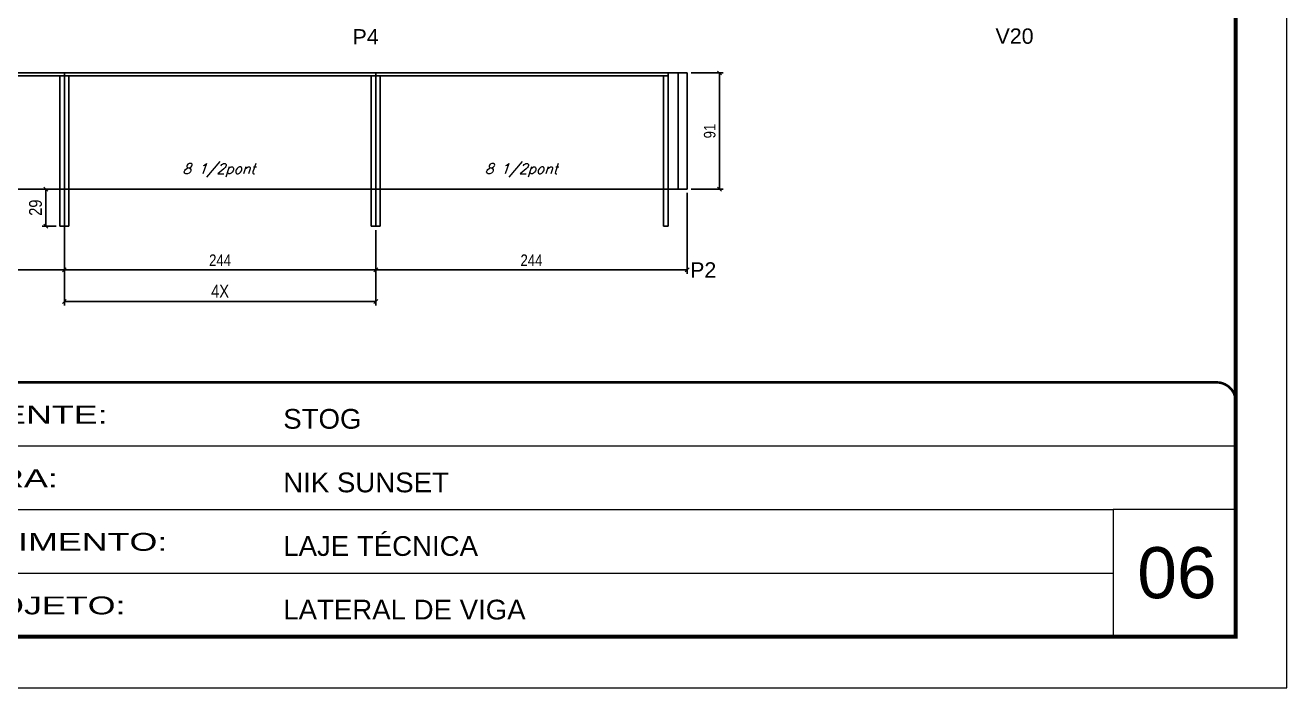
# Model space of a CAD drawing. Extents: x -10448 to -1189, y -11772 to 17235.
# Drawn here: x -8353 to -7365, y 14646 to 15165 of the extents above; entities that cross this region are included whole.
import ezdxf

# ---------------------------------------------------------------- set-up
doc = ezdxf.new("R2010")
doc.units = 0
doc.linetypes.add('CONTINUO', pattern=[0])
doc.linetypes.add('DASHED', pattern=[0.75, 0.5, -0.25])
for name, color, linetype in [('5', 5, 'Continuous'), ('COTA', 241, 'Continuous'), ('Painéis', 200, 'Continuous'), ('SARR_2.2x7', 40, 'Continuous'), ('SARR_3.5x7', 81, 'Continuous'), ('texto', 7, 'Continuous')]:
    doc.layers.add(name, color=color, linetype=linetype)
for name, color, linetype, lineweight in [('CARIMBO', 255, 'Continuous', 9), ('Folhas', 255, 'Continuous', 9), ('SARRAFO DE PRESSAO', 251, 'DASHED', 9)]:
    doc.layers.add(name, color=color, linetype=linetype, lineweight=lineweight)
doc.styles.add('ARIAL', font='arial.ttf')
doc.styles.add('COTA TECNICA', font='techl___.ttf', dxfattribs={"height": 10})
doc.styles.add('COTA TECNICA-50', font='techl___.ttf', dxfattribs={"height": 9})
doc.styles.add('Romans', font='romans.shx')
doc.styles.get("Standard").update_dxf_attribs({"font": 'arial.ttf'})
doc.styles.add('Tecnologia', font='')
doc.styles.get('Tecnologia').set_extended_font_data('Forgotten Futurist')
doc.dimstyles.new('COTA PAINEL-50', dxfattribs={"dimtxt": 9, "dimasz": 3, "dimexe": 3, "dimexo": 3, "dimgap": 3, "dimtad": 1, "dimdec": 1, "dimzin": 12, "dimdsep": 46, "dimtxsty": 'COTA TECNICA-50', "dimblk1": 'OBLIQUE', "dimblk2": 'OBLIQUE', "dimsah": 1, "dimcen": 0.9, "dimclrd": 4, "dimclre": 4, "dimclrt": 240, "dimadec": 1, "dimazin": 3, "dimtfac": 1, "dimtdec": 1, "dimtmove": 0, "dimatfit": 3, "dimfxl": 1, "dimtolj": 1, "dimtzin": 12, "dimarcsym": 0})
doc.dimstyles.new('PAINEL', dxfattribs={"dimtxt": 10, "dimasz": 3, "dimexe": 3, "dimexo": 3, "dimgap": 3, "dimtad": 1, "dimdec": 1, "dimzin": 12, "dimdsep": 46, "dimtxsty": 'COTA TECNICA', "dimblk1": 'OBLIQUE', "dimblk2": 'OBLIQUE', "dimsah": 1, "dimcen": 0.9, "dimclrd": 4, "dimclre": 4, "dimclrt": 240, "dimadec": 1, "dimazin": 3, "dimtfac": 1, "dimtdec": 1, "dimtmove": 0, "dimatfit": 3, "dimfxl": 1, "dimtolj": 1, "dimtzin": 12, "dimarcsym": 0})

# ---------------------------------------------------------------- blocks, each defined once
blk = doc.blocks.new('9999999999')
at = {"color": 30, "linetype": 'CONTINUO'}
for p, q in [((98564.56, 34379.64), (99583.98, 34379.64)), ((98564.56, 34329.83), (99487.98, 34329.83)), ((99583.98, 34329.83), (99487.98, 34329.83)), ((99487.98, 34329.83), (99487.98, 34230.21)), ((98564.56, 34280.02), (99487.98, 34280.02))]:
    blk.add_line(p, q, dxfattribs=at)
at = {"color": 30, "linetype": 'CONTINUO', "const_width": 2}
blk.add_lwpolyline([(99583.98, 34230.21), (99583.98, 34414.45, 0.414214), (99568.98, 34429.45), (98228.98, 34429.45, 0.414214), (98213.98, 34414.45), (98213.98, 34245.21, 0.414214), (98228.98, 34230.21), (99583.98, 34230.21)], format="xyb", dxfattribs=at)
at = {"layer": 'Folhas'}
blk.add_lwpolyline([(98138.98, 34190.21), (99623.98, 34190.21), (99623.98, 35240.21), (98138.98, 35240.21)], close=True, dxfattribs=at)
at = {"layer": 'Folhas', "color": 30, "const_width": 3}
blk.add_lwpolyline([(98213.98, 34230.21), (99583.98, 34230.21), (99583.98, 35200.21), (98213.98, 35200.21)], close=True, dxfattribs=at)
at = {"color": 7, "linetype": 'Continuous', "ltscale": 5, "style": 'ARIAL'}
for s, height, p in [('STOG', 15.483, (98837.68, 34393.13)), ('NIK SUNSET', 15.483, (98837.68, 34343.32)), ('LAJE TÉCNICA', 15.4829, (98837.68, 34293.51)), ('LATERAL DE VIGA', 15.4829, (98837.68, 34243.7))]:
    blk.add_text(s, height=height, dxfattribs=at).set_placement(p)
at = {"layer": 'Folhas', "color": 7, "style": 'Tecnologia', "width": 1.5}
for s, p in [('CLIENTE:', (98573.65, 34397.17)), ('OBRA:', (98573.65, 34347.31)), ('PAVIMENTO:', (98573.65, 34297.5)), ('PROJETO:', (98573.65, 34247.69))]:
    blk.add_text(s, height=14, dxfattribs=at).set_placement(p)
blk = doc.blocks.new('_Oblique')
at = {"color": 0, "linetype": 'ByBlock', "lineweight": -2}
blk.add_line((-0.5, -0.5), (0.5, 0.5), dxfattribs=at)
blk = doc.blocks.new('*D25')
at = {"layer": 'COTA', "color": 4, "linetype": 'ByBlock', "lineweight": -2, "transparency": 16777216}
for p, q in [((-8444.59, 15004.27), (-8444.59, 14970.02)), ((-8322.59, 15004.27), (-8322.59, 14970.02)), ((-8444.59, 14973.02), (-8322.59, 14973.02))]:
    blk.add_line(p, q, dxfattribs=at)
at = {"layer": 'Defpoints', "color": 0, "linetype": 'ByBlock', "transparency": 16777216}
for p in [(-8444.59, 15007.27), (-8322.59, 15007.27), (-8322.59, 14973.02)]:
    blk.add_point(p, dxfattribs=at)
at = {"layer": 'COTA', "color": 4, "linetype": 'ByBlock', "lineweight": -2, "transparency": 16777216, "xscale": 3, "yscale": 3, "zscale": 3, "rotation": 180}
blk.add_blockref('_Oblique', (-8444.59, 14973.02), dxfattribs=at)
at = {"layer": 'COTA', "color": 4, "linetype": 'ByBlock', "lineweight": -2, "transparency": 16777216, "xscale": 3, "yscale": 3, "zscale": 3}
blk.add_blockref('_Oblique', (-8322.59, 14973.02), dxfattribs=at)
at = {"layer": 'COTA', "color": 240, "linetype": 'ByBlock', "transparency": 16777216, "insert": (-8383.59, 14980.57), "char_height": 9, "attachment_point": 5, "style": 'COTA TECNICA-50'}
blk.add_mtext('\\A1;122', dxfattribs=at)
blk = doc.blocks.new('*D27')
at = {"layer": 'COTA', "color": 4, "linetype": 'ByBlock', "lineweight": -2, "transparency": 16777216}
for p, q in [((-8322.59, 15004.27), (-8322.59, 14970.02)), ((-8078.59, 15004.27), (-8078.59, 14970.02)), ((-8078.59, 14973.02), (-8322.59, 14973.02))]:
    blk.add_line(p, q, dxfattribs=at)
at = {"layer": 'Defpoints', "color": 0, "linetype": 'ByBlock', "transparency": 16777216}
for p in [(-8322.59, 15007.27), (-8078.59, 15007.27), (-8322.59, 14973.02)]:
    blk.add_point(p, dxfattribs=at)
at = {"layer": 'COTA', "color": 4, "linetype": 'ByBlock', "lineweight": -2, "transparency": 16777216, "xscale": 3, "yscale": 3, "zscale": 3, "rotation": 180}
blk.add_blockref('_Oblique', (-8322.59, 14973.02), dxfattribs=at)
at = {"layer": 'COTA', "color": 4, "linetype": 'ByBlock', "lineweight": -2, "transparency": 16777216, "xscale": 3, "yscale": 3, "zscale": 3}
blk.add_blockref('_Oblique', (-8078.59, 14973.02), dxfattribs=at)
at = {"layer": 'COTA', "color": 240, "linetype": 'ByBlock', "transparency": 16777216, "insert": (-8200.59, 14980.58), "char_height": 9, "attachment_point": 5, "style": 'COTA TECNICA-50'}
blk.add_mtext('\\A1;244', dxfattribs=at)
blk = doc.blocks.new('*D28')
at = {"layer": 'COTA', "color": 4, "linetype": 'ByBlock', "lineweight": -2, "transparency": 16777216}
for p, q in [((-7834.59, 15033.27), (-7834.59, 14970.02)), ((-8078.59, 15004.27), (-8078.59, 14970.02)), ((-7834.59, 14973.02), (-8078.59, 14973.02))]:
    blk.add_line(p, q, dxfattribs=at)
at = {"layer": 'Defpoints', "color": 0, "linetype": 'ByBlock', "transparency": 16777216}
for p in [(-7834.59, 15036.27), (-8078.59, 15007.27), (-8078.59, 14973.02)]:
    blk.add_point(p, dxfattribs=at)
at = {"layer": 'COTA', "color": 4, "linetype": 'ByBlock', "lineweight": -2, "transparency": 16777216, "xscale": 3, "yscale": 3, "zscale": 3, "rotation": 180}
blk.add_blockref('_Oblique', (-8078.59, 14973.02), dxfattribs=at)
at = {"layer": 'COTA', "color": 4, "linetype": 'ByBlock', "lineweight": -2, "transparency": 16777216, "xscale": 3, "yscale": 3, "zscale": 3}
blk.add_blockref('_Oblique', (-7834.59, 14973.02), dxfattribs=at)
at = {"layer": 'COTA', "color": 240, "linetype": 'ByBlock', "transparency": 16777216, "insert": (-7956.59, 14980.58), "char_height": 9, "attachment_point": 5, "style": 'COTA TECNICA-50'}
blk.add_mtext('\\A1;244', dxfattribs=at)
blk = doc.blocks.new('*D36')
at = {"layer": 'COTA', "color": 4, "linetype": 'ByBlock', "lineweight": -2, "transparency": 16777216}
for p, q in [((-7831.59, 15127.27), (-7806.3, 15127.27)), ((-7809.3, 15036.27), (-7809.3, 15127.27)), ((-7831.59, 15036.27), (-7806.3, 15036.27))]:
    blk.add_line(p, q, dxfattribs=at)
at = {"layer": 'Defpoints', "color": 0, "linetype": 'ByBlock', "transparency": 16777216}
for p in [(-7834.59, 15127.27), (-7809.3, 15127.27), (-7834.59, 15036.27)]:
    blk.add_point(p, dxfattribs=at)
at = {"layer": 'COTA', "color": 4, "linetype": 'ByBlock', "lineweight": -2, "transparency": 16777216, "xscale": 3, "yscale": 3, "zscale": 3}
for p, rotation in [((-7809.3, 15127.27), 90), ((-7809.3, 15036.27), 270)]:
    blk.add_blockref('_Oblique', p, dxfattribs=dict(at, rotation=rotation))
at = {"layer": 'COTA', "color": 240, "linetype": 'ByBlock', "transparency": 16777216, "insert": (-7816.88, 15081.77), "char_height": 9, "attachment_point": 5, "rotation": 90, "style": 'COTA TECNICA-50'}
blk.add_mtext('\\A1;91', dxfattribs=at)
blk = doc.blocks.new('*D42')
at = {"layer": 'COTA', "color": 4, "lineweight": -2, "transparency": 16777216}
for p, q in [((-8322.59, 15033.27), (-8322.59, 14945.25)), ((-8078.59, 15004.27), (-8078.59, 14945.25)), ((-8322.59, 14948.25), (-8078.59, 14948.25))]:
    blk.add_line(p, q, dxfattribs=at)
at = {"layer": 'Defpoints', "color": 0, "transparency": 16777216}
for p in [(-8322.59, 15036.27), (-8078.59, 15007.27), (-8078.59, 14948.25)]:
    blk.add_point(p, dxfattribs=at)
at = {"layer": 'COTA', "color": 4, "lineweight": -2, "transparency": 16777216, "xscale": 3, "yscale": 3, "zscale": 3, "rotation": 180}
blk.add_blockref('_Oblique', (-8322.59, 14948.25), dxfattribs=at)
at = {"layer": 'COTA', "color": 4, "lineweight": -2, "transparency": 16777216, "xscale": 3, "yscale": 3, "zscale": 3}
blk.add_blockref('_Oblique', (-8078.59, 14948.25), dxfattribs=at)
at = {"layer": 'COTA', "color": 240, "transparency": 16777216, "insert": (-8200.59, 14956.32), "char_height": 10, "attachment_point": 5, "style": 'COTA TECNICA'}
blk.add_mtext('\\A1;4X', dxfattribs=at)
blk = doc.blocks.new('*D46')
at = {"layer": 'COTA', "color": 4, "lineweight": -2, "transparency": 16777216}
for p, q in [((-8329.09, 15036.27), (-8340.09, 15036.27)), ((-8337.09, 15036.27), (-8337.09, 15007.27)), ((-8329.09, 15007.27), (-8340.09, 15007.27))]:
    blk.add_line(p, q, dxfattribs=at)
at = {"layer": 'Defpoints', "color": 0, "transparency": 16777216}
for p in [(-8326.09, 15036.27), (-8337.09, 15007.27), (-8326.09, 15007.27)]:
    blk.add_point(p, dxfattribs=at)
at = {"layer": 'COTA', "color": 4, "lineweight": -2, "transparency": 16777216, "xscale": 3, "yscale": 3, "zscale": 3}
for p, rotation in [((-8337.09, 15036.27), 90), ((-8337.09, 15007.27), 270)]:
    blk.add_blockref('_Oblique', p, dxfattribs=dict(at, rotation=rotation))
at = {"layer": 'COTA', "color": 240, "transparency": 16777216, "insert": (-8345.17, 15021.77), "char_height": 10, "attachment_point": 5, "rotation": 90, "style": 'COTA TECNICA'}
blk.add_mtext('\\A1;29', dxfattribs=at)

msp = doc.modelspace()

# ---------------------------------------------------------------- linework, layer by layer
at = {"layer": 'Painéis', "linetype": 'Continuous'}
for p, q in [((-7834.59, 15127.27), (-8593.59, 15127.27)), ((-8322.59, 15127.27), (-8322.59, 15036.27)), ((-8078.59, 15127.27), (-8078.59, 15036.27)), ((-8078.59, 15127.27), (-8078.59, 15036.27)), ((-7834.59, 15127.27), (-7834.59, 15036.27)), ((-8593.59, 15036.27), (-7834.59, 15036.27))]:
    msp.add_line(p, q, dxfattribs=at)
at = {"layer": 'SARR_2.2x7', "linetype": 'Continuous'}
for p, q in [((-8322.59, 15125.07), (-8444.59, 15125.07)), ((-8322.59, 15125.07), (-8078.59, 15125.07)), ((-7849.59, 15125.07), (-8078.59, 15125.07)), ((-7841.59, 15127.27), (-7841.59, 15036.27))]:
    msp.add_line(p, q, dxfattribs=at)
at = {"layer": 'SARR_3.5x7'}
for p, q in [((-8326.09, 15125.07), (-8326.09, 15007.27)), ((-8319.09, 15125.07), (-8319.09, 15007.27)), ((-8082.09, 15125.07), (-8082.09, 15007.27)), ((-8075.09, 15125.07), (-8075.09, 15007.27)), ((-7853.09, 15125.07), (-7853.09, 15007.27)), ((-7849.59, 15127.27), (-7849.59, 15007.27)), ((-8322.59, 15036.27), (-8322.59, 15007.27)), ((-8078.59, 15036.27), (-8078.59, 15007.27)), ((-8326.09, 15007.27), (-8319.09, 15007.27)), ((-8082.09, 15007.27), (-8075.09, 15007.27)), ((-7853.09, 15007.27), (-7849.59, 15007.27))]:
    msp.add_line(p, q, dxfattribs=at)

# ---------------------------------------------------------------- block references
at = {"layer": 'SARRAFO DE PRESSAO', "color": 6, "linetype": 'ByBlock'}
msp.add_blockref('9999999999', (-106988.76, -19544.55), dxfattribs=at)

# ---------------------------------------------------------------- texts
at = {"layer": '5', "linetype": 'Continuous'}
for s, p in [('P4', (-8096.83, 15149.61)), ('V20', (-7592.99, 15150.17)), ('P2', (-7832.3, 14966.97))]:
    msp.add_text(s, height=12, rotation=0.00004, dxfattribs=at).set_placement(p)
at = {"layer": 'CARIMBO', "style": 'ARIAL'}
msp.add_text('06', height=40, dxfattribs=at).set_placement((-7481.92, 14715.8))
at = {"layer": 'texto', "color": 2, "char_height": 8, "attachment_point": 5, "style": 'Romans'}
for insert in [(-8201.56, 15051), (-7964.65, 15051)]:
    msp.add_mtext('{\\Q19;\\C256;8 1/2pont}', dxfattribs=dict(at, insert=insert))

# ---------------------------------------------------------------- dimensions: what is measured, and where the dimension line sits
at = {"layer": 'COTA', "linetype": 'ByBlock'}
dim = msp.add_linear_dim(base=(-7809.3, 15127.27), p1=(-7834.59, 15036.27), p2=(-7834.59, 15127.27), angle=90, dimstyle='COTA PAINEL-50', dxfattribs=at)
dim.commit()
dim.dimension.update_dxf_attribs({"geometry": '*D36', "text_midpoint": (-7816.88, 15081.77)})
at = {"layer": 'COTA'}
dim = msp.add_linear_dim(base=(-8337.09, 15007.27), p1=(-8326.09, 15036.27), p2=(-8326.09, 15007.27), angle=90, dimstyle='PAINEL', dxfattribs=at)
dim.commit()
dim.dimension.update_dxf_attribs({"geometry": '*D46', "text_midpoint": (-8345.17, 15021.77)})
dim = msp.add_linear_dim(base=(-8078.59, 14948.25), p1=(-8322.59, 15036.27), p2=(-8078.59, 15007.27), text='4X', dimstyle='PAINEL', dxfattribs=at)
dim.commit()
dim.dimension.update_dxf_attribs({"geometry": '*D42', "text_midpoint": (-8200.59, 14956.32)})
at = {"layer": 'COTA', "linetype": 'ByBlock'}
for base, p1, p2, picture, middle in [((-8078.59, 14973.02), (-7834.59, 15036.27), (-8078.59, 15007.27), '*D28', (-7956.59, 14973.02)), ((-8322.59, 14973.02), (-8078.59, 15007.27), (-8322.59, 15007.27), '*D27', (-8200.59, 14973.02))]:
    dim = msp.add_linear_dim(base=base, p1=p1, p2=p2, dimstyle='COTA PAINEL-50', override={"dimarcsym": 1}, dxfattribs=at)
    dim.commit()
    dim.dimension.update_dxf_attribs({"geometry": picture, "text_midpoint": middle, "dimtype": 160})
dim = msp.add_linear_dim(base=(-8322.59, 14973.02), p1=(-8444.59, 15007.27), p2=(-8322.59, 15007.27), dimstyle='COTA PAINEL-50', override={"dimarcsym": 1}, dxfattribs=at)
dim.commit()
dim.dimension.update_dxf_attribs({"geometry": '*D25', "text_midpoint": (-8383.59, 14980.57)})

doc.saveas('drawing.dxf')
